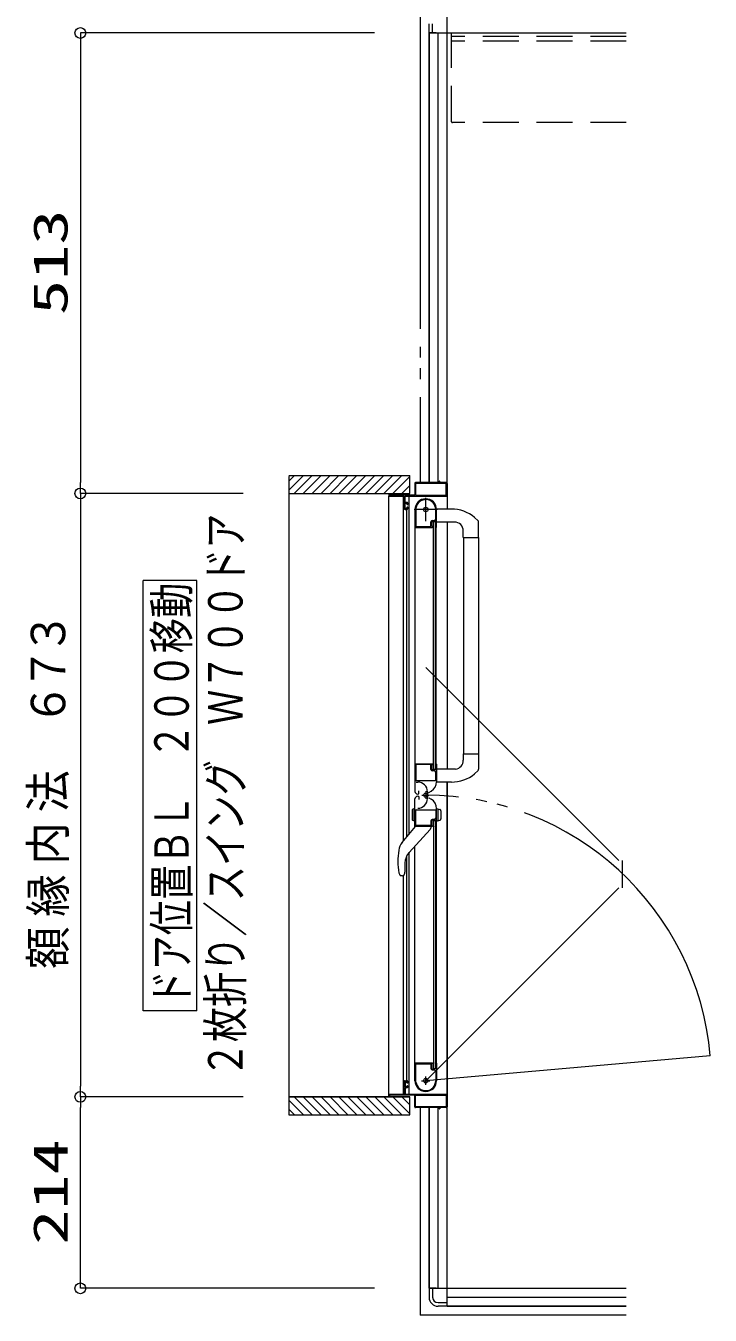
# Model space of a CAD drawing. Units: millimetres on the paper. Extents: x -305 to 305, y -152 to 152.
# Drawn here: x -170.9 to -132.8, y 38.6 to 110.5 of the extents above; entities that cross this region are included whole.
import ezdxf
from ezdxf.enums import TextEntityAlignment as Align

# ---------------------------------------------------------------- set-up
doc = ezdxf.new("R2010")
doc.units = ezdxf.units.MM
for name, pattern in [('DASHED2', [3, 2, -1]), ('LONG_CHAIN', [21, 18, -1, 1, -1]), ('LONG_DOUBLE_CHAIN', [21.8, 18, -1, 0.6, -0.6, 0.6, -1])]:
    doc.linetypes.add(name, pattern=pattern)
doc.layers.add('0-0_0', color=7, linetype='Continuous', lineweight=9)
doc.layers.add('0-1_VIEW0001', color=7, linetype='Continuous', lineweight=9)
doc.styles.add('ＭＳ ゴシック', font='')
doc.styles.get('ＭＳ ゴシック').set_extended_font_data('MS Gothic')

# ---------------------------------------------------------------- blocks, each defined once
blk = doc.blocks.new('_ORIGIN')
at = {"layer": '0-0_0'}
blk.add_line((0, 0), (-1, 0), dxfattribs=at)
blk.add_circle((0, 0), 0.5, dxfattribs=at)

msp = doc.modelspace()

# ---------------------------------------------------------------- linework, layer by layer
at = {"layer": '0-1_VIEW0001', "linetype": 'LONG_DOUBLE_CHAIN'}
for p, q in [((-148.934, 111.573), (-148.934, 84.998)), ((-148.619, 74.695), (-137.859, 63.934)), ((-137.659, 63.934), (-137.659, 62.408)), ((-148.619, 51.648), (-137.859, 62.408)), ((-132.755, 53.036), (-148.619, 51.648)), ((-148.934, 50.148), (-148.934, 38.573)), ((-137.434, 38.573), (-148.934, 38.573))]:
    msp.add_line(p, q, dxfattribs=at)
at = {"layer": '0-1_VIEW0001'}
for p, q in [((-147.434, 84.948), (-147.434, 111.073)), ((-151.474, 110.073), (-167.882, 110.073)), ((-148.434, 110.073), (-148.434, 110.573)), ((-148.434, 110.073), (-148.434, 84.998)), ((-148.034, 110.073), (-148.434, 110.073)), ((-148.434, 84.998), (-148.434, 110.073)), ((-148.434, 110.073), (-137.434, 110.073)), ((-148.234, 110.073), (-148.234, 110.573)), ((-147.934, 84.998), (-147.934, 110.073)), ((-167.882, 109.473), (-167.882, 84.998)), ((-156.259, 85.398), (-149.509, 85.398)), ((-156.259, 84.583), (-155.444, 85.398)), ((-156.259, 85.078), (-155.939, 85.398)), ((-156.259, 85.347), (-156.259, 49.748)), ((-155.949, 84.398), (-154.949, 85.398)), ((-155.454, 84.398), (-154.454, 85.398)), ((-154.959, 84.398), (-153.959, 85.398)), ((-154.459, 84.398), (-153.459, 85.398)), ((-153.959, 84.398), (-152.959, 85.398)), ((-153.459, 84.398), (-152.459, 85.398)), ((-152.959, 84.398), (-151.959, 85.398)), ((-152.459, 84.398), (-151.459, 85.398)), ((-151.959, 84.398), (-150.959, 85.398)), ((-151.459, 84.398), (-150.459, 85.398)), ((-150.959, 84.398), (-149.959, 85.398)), ((-150.459, 84.398), (-149.509, 85.348)), ((-149.959, 84.398), (-149.509, 84.848)), ((-149.509, 84.399), (-149.509, 85.398)), ((-149.234, 84.948), (-149.234, 84.313)), ((-149.189, 84.938), (-149.189, 84.313)), ((-147.889, 84.998), (-149.184, 84.998)), ((-147.494, 84.953), (-149.174, 84.953)), ((-147.874, 85.063), (-147.874, 85.013)), ((-147.844, 85.073), (-147.864, 85.073)), ((-147.834, 85.013), (-147.834, 85.063)), ((-147.484, 84.998), (-147.819, 84.998)), ((-147.479, 84.313), (-147.479, 84.938)), ((-147.434, 84.95), (-147.434, 83.524)), ((-158.799, 84.398), (-167.882, 84.398)), ((-156.259, 84.398), (-149.509, 84.398)), ((-150.684, 84.383), (-150.684, 84.263)), ((-150.684, 50.898), (-150.684, 84.248)), ((-150.669, 84.248), (-149.834, 84.248)), ((-150.634, 84.313), (-150.634, 84.383)), ((-149.249, 84.298), (-150.619, 84.298)), ((-149.857, 65.019), (-149.857, 84.248)), ((-149.819, 84.233), (-149.819, 83.548)), ((-149.769, 83.913), (-149.769, 84.233)), ((-149.754, 84.248), (-147.459, 84.248)), ((-149.541, 65.403), (-149.541, 84.248)), ((-149.174, 84.298), (-147.494, 84.298)), ((-167.882, 83.798), (-167.882, 51.348)), ((-149.769, 83.568), (-149.769, 83.838)), ((-149.769, 83.498), (-149.669, 83.498)), ((-149.669, 83.898), (-149.754, 83.898)), ((-149.754, 83.853), (-149.684, 83.853)), ((-149.684, 83.553), (-149.754, 83.553)), ((-149.681, 65.233), (-149.681, 83.498)), ((-149.669, 83.838), (-149.669, 83.793)), ((-149.669, 83.613), (-149.669, 83.568)), ((-149.654, 83.778), (-149.634, 83.778)), ((-149.634, 83.628), (-149.654, 83.628)), ((-149.619, 83.793), (-149.619, 83.848)), ((-149.619, 83.548), (-149.619, 83.613)), ((-149.219, 83.499), (-149.219, 69.323)), ((-149.169, 83.572), (-149.169, 82.558)), ((-148.064, 82.968), (-148.064, 83.498)), ((-148.019, 82.513), (-148.019, 83.498)), ((-147.191, 83.523), (-148.009, 83.526)), ((-148.329, 82.558), (-148.329, 82.818)), ((-148.284, 82.573), (-148.284, 82.798)), ((-148.254, 82.893), (-148.139, 82.893)), ((-148.234, 82.848), (-148.109, 82.848)), ((-148.184, 82.823), (-148.084, 82.823)), ((-148.184, 68.998), (-148.184, 82.823)), ((-148.084, 68.998), (-148.084, 82.823)), ((-147.024, 82.803), (-148.019, 82.803)), ((-147.434, 82.798), (-147.434, 69.024)), ((-145.896, 83.061), (-145.697, 82.877)), ((-145.669, 81.948), (-145.669, 82.808)), ((-149.209, 82.498), (-148.268, 82.498)), ((-149.159, 82.548), (-148.339, 82.548)), ((-148.255, 82.505), (-148.246, 82.52)), ((-148.244, 82.527), (-148.244, 82.533)), ((-148.082, 82.52), (-148.073, 82.505)), ((-148.061, 82.498), (-148.034, 82.498)), ((-148.034, 69.323), (-148.034, 82.498)), ((-146.524, 81.948), (-146.524, 82.303)), ((-146.524, 81.948), (-145.669, 81.948)), ((-146.519, 81.948), (-146.519, 69.874)), ((-145.669, 81.948), (-145.669, 69.012)), ((-161.377, 79.548), (-164.377, 79.548)), ((-164.377, 55.548), (-164.377, 79.548)), ((-161.377, 55.548), (-161.377, 79.548)), ((-146.524, 69.874), (-146.524, 69.519)), ((-146.524, 69.874), (-145.669, 69.874)), ((-149.219, 69.354), (-149.219, 67.784)), ((-149.219, 69.323), (-148.268, 69.323)), ((-149.169, 69.263), (-149.169, 68.403)), ((-148.344, 69.273), (-149.159, 69.273)), ((-148.329, 69.008), (-148.329, 69.258)), ((-148.284, 69.023), (-148.284, 69.248)), ((-148.246, 69.302), (-148.255, 69.316)), ((-148.244, 69.288), (-148.244, 69.294)), ((-148.073, 69.316), (-148.082, 69.302)), ((-148.034, 69.323), (-148.061, 69.323)), ((-148.019, 69.308), (-148.019, 68.322)), ((-146.955, 69.024), (-148.009, 69.024)), ((-149.159, 68.393), (-148.079, 68.393)), ((-148.139, 68.933), (-148.254, 68.933)), ((-148.109, 68.973), (-148.234, 68.973)), ((-148.084, 68.998), (-148.184, 68.998)), ((-148.064, 68.408), (-148.064, 68.858)), ((-145.894, 68.761), (-145.697, 68.944)), ((-149.145, 68.303), (-149.065, 68.303)), ((-149.069, 67.633), (-149.039, 67.633)), ((-149.014, 67.658), (-149.014, 67.808)), ((-148.525, 67.763), (-148.525, 67.383)), ((-148.449, 67.727), (-148.319, 67.802)), ((-147.191, 68.298), (-148.009, 68.296)), ((-147.434, 39.073), (-147.434, 68.298)), ((-147.434, 68.298), (-147.434, 50.198)), ((-149.219, 65.793), (-149.219, 67.363)), ((-149.069, 67.513), (-149.039, 67.513)), ((-149.014, 67.488), (-149.014, 67.338)), ((-148.449, 67.419), (-148.319, 67.344)), ((-149.369, 66.756), (-149.369, 66.19)), ((-149.219, 66.123), (-149.343, 66.156)), ((-149.319, 66.149), (-149.319, 66.796)), ((-149.169, 65.883), (-149.169, 66.743)), ((-149.159, 66.753), (-148.079, 66.753)), ((-148.139, 66.213), (-148.254, 66.213)), ((-148.109, 66.173), (-148.234, 66.173)), ((-148.184, 66.148), (-148.184, 52.323)), ((-148.084, 66.148), (-148.184, 66.148)), ((-148.084, 66.148), (-148.084, 52.323)), ((-148.064, 66.738), (-148.064, 66.288)), ((-148.019, 65.838), (-148.019, 66.824)), ((-148.019, 66.823), (-147.825, 66.77)), ((-148.019, 66.123), (-147.825, 66.175)), ((-147.919, 66.149), (-147.919, 66.796)), ((-147.769, 66.698), (-147.769, 66.247)), ((-149.932, 64.928), (-149.194, 65.823)), ((-148.373, 65.661), (-149.551, 64.373)), ((-148.268, 65.823), (-149.209, 65.823)), ((-148.344, 65.873), (-149.159, 65.873)), ((-148.344, 65.823), (-148.344, 65.732)), ((-148.329, 66.138), (-148.329, 65.888)), ((-148.284, 66.123), (-148.284, 65.898)), ((-148.246, 65.845), (-148.255, 65.83)), ((-148.244, 65.858), (-148.244, 65.852)), ((-148.073, 65.83), (-148.082, 65.845)), ((-148.034, 65.823), (-148.061, 65.823)), ((-148.034, 65.823), (-148.034, 52.648)), ((-149.219, 51.648), (-149.219, 64.736)), ((-149.681, 51.648), (-149.681, 64.188)), ((-149.541, 50.898), (-149.541, 64.385)), ((-149.778, 63.789), (-149.778, 63.27)), ((-150.112, 63.236), (-150.068, 63.121)), ((-150.041, 63.087), (-150.068, 63.121)), ((-150.041, 63.087), (-150.04, 63.086)), ((-149.916, 63.073), (-149.998, 63.073)), ((-149.857, 50.898), (-149.857, 63.073)), ((-149.84, 63.109), (-149.841, 63.106)), ((-161.377, 55.548), (-164.377, 55.548)), ((-149.209, 52.648), (-148.268, 52.648)), ((-149.169, 51.574), (-149.169, 52.588)), ((-149.159, 52.598), (-148.339, 52.598)), ((-148.329, 52.588), (-148.329, 52.328)), ((-148.284, 52.573), (-148.284, 52.348)), ((-148.255, 52.641), (-148.246, 52.627)), ((-148.244, 52.619), (-148.244, 52.613)), ((-148.082, 52.627), (-148.073, 52.641)), ((-148.061, 52.648), (-148.034, 52.648)), ((-148.019, 52.633), (-148.019, 51.648)), ((-148.254, 52.253), (-148.139, 52.253)), ((-148.234, 52.298), (-148.109, 52.298)), ((-148.184, 52.323), (-148.084, 52.323)), ((-148.064, 52.178), (-148.064, 51.648)), ((-149.819, 50.913), (-149.819, 51.598)), ((-149.769, 51.648), (-149.669, 51.648)), ((-149.769, 51.578), (-149.769, 51.308)), ((-149.769, 51.233), (-149.769, 50.913)), ((-149.684, 51.593), (-149.754, 51.593)), ((-149.754, 51.293), (-149.684, 51.293)), ((-149.669, 51.248), (-149.754, 51.248)), ((-149.669, 51.533), (-149.669, 51.578)), ((-149.669, 51.308), (-149.669, 51.353)), ((-149.634, 51.518), (-149.654, 51.518)), ((-149.654, 51.368), (-149.634, 51.368)), ((-149.619, 51.598), (-149.619, 51.533)), ((-149.619, 51.353), (-149.619, 51.298)), ((-158.799, 50.748), (-167.883, 50.748)), ((-158.799, 50.748), (-167.882, 50.748)), ((-156.259, 50.748), (-149.509, 50.748)), ((-156.259, 50.563), (-155.444, 49.748)), ((-155.949, 50.748), (-154.949, 49.748)), ((-155.454, 50.748), (-154.454, 49.748)), ((-154.959, 50.748), (-153.959, 49.748)), ((-154.459, 50.748), (-153.459, 49.748)), ((-153.959, 50.748), (-152.959, 49.748)), ((-153.459, 50.748), (-152.459, 49.748)), ((-152.959, 50.748), (-151.959, 49.748)), ((-152.459, 50.748), (-151.459, 49.748)), ((-151.959, 50.748), (-150.959, 49.748)), ((-151.459, 50.748), (-150.459, 49.748)), ((-150.959, 50.748), (-149.959, 49.748)), ((-150.684, 50.763), (-150.684, 50.883)), ((-150.669, 50.898), (-149.834, 50.898)), ((-150.634, 50.833), (-150.634, 50.763)), ((-149.249, 50.848), (-150.619, 50.848)), ((-150.459, 50.748), (-149.509, 49.798)), ((-149.959, 50.748), (-149.509, 50.298)), ((-149.754, 50.898), (-147.459, 50.898)), ((-149.234, 50.198), (-149.234, 50.833)), ((-149.189, 50.208), (-149.189, 50.833)), ((-149.174, 50.848), (-147.494, 50.848)), ((-147.479, 50.833), (-147.479, 50.208)), ((-167.883, 40.673), (-167.883, 50.148)), ((-156.259, 50.068), (-155.939, 49.748)), ((-147.889, 50.148), (-149.184, 50.148)), ((-147.494, 50.193), (-149.174, 50.193)), ((-148.434, 50.148), (-148.434, 40.073)), ((-148.434, 40.073), (-148.434, 50.148)), ((-147.934, 40.073), (-147.934, 50.148)), ((-147.874, 50.083), (-147.874, 50.133)), ((-147.844, 50.073), (-147.864, 50.073)), ((-147.834, 50.133), (-147.834, 50.083)), ((-147.484, 50.148), (-147.819, 50.148)), ((-151.474, 40.073), (-167.883, 40.073)), ((-148.034, 40.073), (-148.434, 40.073)), ((-148.434, 40.073), (-148.434, 39.573)), ((-148.434, 40.073), (-137.434, 40.073)), ((-148.234, 40.073), (-148.234, 39.573)), ((-147.434, 39.573), (-137.434, 39.573)), ((-147.934, 39.273), (-147.434, 39.273)), ((-147.434, 39.073), (-147.934, 39.073)), ((-147.434, 39.073), (-147.434, 39.473)), ((-137.434, 39.073), (-147.434, 39.073)), ((-147.434, 39.073), (-137.434, 39.073))]:
    msp.add_line(p, q, dxfattribs=at)
at = {"layer": '0-1_VIEW0001', "color": 6, "linetype": 'DASHED2'}
for p, q in [((-147.184, 105.123), (-147.184, 110.073)), ((-137.434, 109.873), (-147.184, 109.873)), ((-137.434, 109.623), (-147.184, 109.623)), ((-137.434, 105.073), (-147.184, 105.073))]:
    msp.add_line(p, q, dxfattribs=at)
at = {"layer": '0-1_VIEW0001', "linetype": 'LONG_CHAIN'}
for p, q in [((-148.619, 82.848), (-148.619, 84.148)), ((-147.969, 83.498), (-149.269, 83.498)), ((-148.619, 67.786), (-148.619, 67.361)), ((-148.832, 67.573), (-148.44, 67.573)), ((-148.619, 51.418), (-148.619, 51.878)), ((-148.849, 51.648), (-148.389, 51.648))]:
    msp.add_line(p, q, dxfattribs=at)
at = {"layer": '0-1_VIEW0001', "color": 5}
msp.add_line((-149.509, 50.748), (-156.259, 50.748), dxfattribs=at)
at = {"layer": '0-1_VIEW0001'}
for points in [[(-149.219, 66.123), (-149.219, 66.823), (-149.343, 66.789)], [(-149.786, 63.209), (-149.785, 63.213), (-149.784, 63.217), (-149.783, 63.221), (-149.782, 63.226), (-149.782, 63.23), (-149.781, 63.234), (-149.78, 63.238), (-149.78, 63.243), (-149.779, 63.247), (-149.779, 63.252), (-149.779, 63.254), (-149.778, 63.256), (-149.778, 63.258), (-149.778, 63.26), (-149.778, 63.262), (-149.778, 63.264), (-149.778, 63.267), (-149.778, 63.269), (-149.778, 63.271), (-149.778, 63.273)], [(-149.998, 63.073), (-150, 63.073), (-150.002, 63.074), (-150.005, 63.074), (-150.007, 63.074), (-150.009, 63.074), (-150.011, 63.075), (-150.013, 63.075), (-150.016, 63.076), (-150.018, 63.076), (-150.02, 63.076), (-150.022, 63.077), (-150.025, 63.078), (-150.027, 63.078), (-150.029, 63.079), (-150.031, 63.08), (-150.033, 63.081), (-150.035, 63.082), (-150.037, 63.084), (-150.039, 63.085), (-150.04, 63.086)], [(-149.839, 63.109), (-149.838, 63.11), (-149.838, 63.111), (-149.837, 63.112), (-149.836, 63.113), (-149.835, 63.114), (-149.834, 63.116), (-149.833, 63.117), (-149.831, 63.118), (-149.83, 63.12), (-149.829, 63.121), (-149.828, 63.122), (-149.827, 63.124), (-149.826, 63.125), (-149.825, 63.127), (-149.824, 63.128), (-149.823, 63.13), (-149.822, 63.131), (-149.821, 63.133), (-149.82, 63.135), (-149.818, 63.138), (-149.816, 63.141), (-149.814, 63.144), (-149.812, 63.147), (-149.81, 63.151), (-149.808, 63.154), (-149.806, 63.158), (-149.804, 63.161), (-149.802, 63.165), (-149.8, 63.169), (-149.799, 63.173), (-149.797, 63.177), (-149.796, 63.18), (-149.794, 63.184), (-149.793, 63.188), (-149.791, 63.192), (-149.79, 63.196), (-149.789, 63.2), (-149.787, 63.205), (-149.786, 63.209)], [(-156.259, 49.748), (-149.509, 49.748), (-149.509, 50.749)]]:
    msp.add_lwpolyline(points, dxfattribs=at)
for centre, radius in [((-148.619, 83.498), 0.125), ((-148.619, 67.573), 0.113), ((-148.619, 51.648), 0.125)]:
    msp.add_circle(centre, radius, dxfattribs=at)
at = {"layer": '0-1_VIEW0001', "color": 6, "linetype": 'DASHED2'}
msp.add_arc((-147.134, 105.123), 0.05, 180, 270, dxfattribs=at)
at = {"layer": '0-1_VIEW0001'}
for centre, radius, start, end in [((-149.184, 84.948), 0.05, 90, 180), ((-149.174, 84.938), 0.015, 90, 180), ((-147.889, 85.013), 0.015, 270, 0), ((-147.864, 85.063), 0.01, 90, 180), ((-147.844, 85.063), 0.01, 0, 90), ((-147.819, 85.013), 0.015, 180, 270), ((-147.494, 84.938), 0.015, 0, 90), ((-147.484, 84.948), 0.05, 0, 90), ((-150.669, 84.383), 0.015, 90, 180), ((-150.669, 84.263), 0.015, 180, 270), ((-150.649, 84.383), 0.015, 0, 90), ((-150.619, 84.313), 0.015, 180, 270), ((-149.834, 84.233), 0.015, 0, 90), ((-149.754, 84.233), 0.015, 90, 180), ((-149.249, 84.313), 0.015, 270, 0), ((-149.174, 84.313), 0.015, 180, 270), ((-147.494, 84.313), 0.015, 270, 0), ((-147.459, 84.273), 0.025, 270, 0), ((-149.769, 83.548), 0.05, 180, 270), ((-149.754, 83.913), 0.015, 180, 270), ((-149.754, 83.838), 0.015, 90, 180), ((-149.754, 83.568), 0.015, 180, 270), ((-149.684, 83.838), 0.015, 0, 90), ((-149.684, 83.568), 0.015, 270, 0), ((-149.669, 83.848), 0.05, 0, 90), ((-149.654, 83.793), 0.015, 180, 270), ((-149.654, 83.613), 0.015, 90, 180), ((-149.669, 83.548), 0.05, 270, 0), ((-149.634, 83.793), 0.015, 270, 0), ((-149.634, 83.613), 0.015, 0, 90), ((-148.619, 83.498), 0.6, 0, 180), ((-148.619, 83.498), 0.555, 0, 172.23293), ((-149.159, 83.572), 0.01, 172.23293, 180), ((-147.199, 81.453), 2.07, 50.97582, 89.8), ((-148.254, 82.818), 0.075, 90, 180), ((-148.234, 82.798), 0.05, 90, 180), ((-148.139, 82.968), 0.075, 270, 0), ((-148.109, 82.823), 0.025, 0, 90), ((-147.024, 82.303), 0.5, 0, 90), ((-145.769, 82.808), 0.1, 0, 43.47243), ((-149.209, 82.508), 0.01, 180, 270), ((-149.159, 82.558), 0.01, 180, 270), ((-148.339, 82.558), 0.01, 270, 0), ((-148.259, 82.573), 0.025, 180, 270), ((-148.268, 82.513), 0.015, 270, 329.03624), ((-148.259, 82.533), 0.015, 0, 90), ((-148.259, 82.527), 0.015, 329.03624, 0), ((-148.069, 82.527), 0.015, 180, 210.96376), ((-148.061, 82.513), 0.015, 210.96376, 270), ((-148.034, 82.513), 0.015, 270, 0), ((-149.209, 69.313), 0.01, 90, 180), ((-149.159, 69.263), 0.01, 90, 180), ((-148.344, 69.258), 0.015, 0, 90), ((-148.259, 69.248), 0.025, 90, 180), ((-148.268, 69.308), 0.015, 30.96376, 90), ((-148.259, 69.288), 0.015, 270, 0), ((-148.259, 69.294), 0.015, 0, 30.96376), ((-148.069, 69.294), 0.015, 149.03624, 180), ((-148.061, 69.308), 0.015, 90, 149.03624), ((-148.034, 69.308), 0.015, 0, 90), ((-147.024, 69.519), 0.5, 277.95562, 0), ((-149.159, 68.403), 0.01, 180, 270), ((-148.254, 69.008), 0.075, 180, 270), ((-148.619, 68.322), 0.6, 300, 0), ((-148.234, 69.023), 0.05, 180, 270), ((-148.139, 68.858), 0.075, 0, 90), ((-148.109, 68.998), 0.025, 270, 0), ((-148.079, 68.408), 0.015, 270, 0), ((-147.199, 70.368), 2.07, 270.2, 309.05814), ((-145.769, 69.013), 0.1, 316.52757, 0), ((-149.069, 67.783), 0.15, 180, 270), ((-149.065, 67.763), 0.54, 0, 90), ((-149.039, 67.658), 0.025, 270, 0), ((-149.069, 67.363), 0.15, 90, 180), ((-149.065, 67.383), 0.54, 270, 0), ((-149.039, 67.488), 0.025, 0, 90), ((-148.619, 66.824), 0.6, 0, 60), ((-149.334, 66.756), 0.035, 105, 180), ((-149.334, 66.19), 0.035, 180, 255), ((-149.159, 66.743), 0.01, 90, 180), ((-148.254, 66.138), 0.075, 90, 180), ((-148.234, 66.123), 0.05, 90, 180), ((-148.139, 66.288), 0.075, 270, 0), ((-148.109, 66.148), 0.025, 0, 90), ((-148.079, 66.738), 0.015, 0, 90), ((-147.844, 66.698), 0.075, 0, 75), ((-147.844, 66.247), 0.075, 285, 0), ((-149.209, 65.833), 0.01, 180, 270), ((-149.159, 65.883), 0.01, 180, 270), ((-148.444, 65.732), 0.1, 317.56377, 0), ((-148.344, 65.888), 0.015, 270, 0), ((-148.259, 65.898), 0.025, 180, 270), ((-148.268, 65.838), 0.015, 270, 329.03624), ((-148.259, 65.858), 0.015, 0, 90), ((-148.259, 65.852), 0.015, 329.03624, 0), ((-148.069, 65.852), 0.015, 180, 210.96376), ((-148.061, 65.838), 0.015, 210.96376, 270), ((-148.034, 65.838), 0.015, 270, 0), ((-149.238, 64.355), 0.9, 140.5, 170.71156), ((-146.504, 63.908), 3.67, 170.71156, 190.5453), ((-148.913, 63.789), 0.865, 137.56377, 180), ((-149.916, 63.173), 0.1, 270, 318.18969), ((-149.209, 52.638), 0.01, 90, 180), ((-149.159, 52.588), 0.01, 90, 180), ((-148.339, 52.588), 0.01, 0, 90), ((-148.259, 52.573), 0.025, 90, 180), ((-148.268, 52.633), 0.015, 30.96376, 90), ((-148.259, 52.613), 0.015, 270, 0), ((-148.259, 52.619), 0.015, 0, 30.96376), ((-148.069, 52.619), 0.015, 149.03624, 180), ((-148.061, 52.633), 0.015, 90, 149.03624), ((-148.034, 52.633), 0.015, 0, 90), ((-148.254, 52.328), 0.075, 180, 270), ((-148.234, 52.348), 0.05, 180, 270), ((-148.139, 52.178), 0.075, 0, 90), ((-148.109, 52.323), 0.025, 270, 0), ((-149.769, 51.598), 0.05, 90, 180), ((-149.754, 51.578), 0.015, 90, 180), ((-149.754, 51.308), 0.015, 180, 270), ((-149.754, 51.233), 0.015, 90, 180), ((-149.684, 51.578), 0.015, 0, 90), ((-149.684, 51.308), 0.015, 270, 0), ((-149.669, 51.598), 0.05, 0, 90), ((-149.654, 51.533), 0.015, 180, 270), ((-149.654, 51.353), 0.015, 90, 180), ((-149.669, 51.298), 0.05, 270, 0), ((-149.634, 51.533), 0.015, 270, 0), ((-149.634, 51.353), 0.015, 0, 90), ((-149.204, 51.748), 0.015, 177.30646, 180), ((-148.619, 51.648), 0.6, 180, 0), ((-148.619, 51.648), 0.555, 187.76707, 0), ((-149.159, 51.574), 0.01, 180, 187.76707), ((-150.669, 50.883), 0.015, 90, 180), ((-150.669, 50.763), 0.015, 180, 270), ((-150.649, 50.763), 0.015, 270, 0), ((-150.619, 50.833), 0.015, 90, 180), ((-149.834, 50.913), 0.015, 270, 0), ((-149.754, 50.913), 0.015, 180, 270), ((-149.249, 50.833), 0.015, 0, 90), ((-149.174, 50.833), 0.015, 90, 180), ((-147.494, 50.833), 0.015, 0, 90), ((-147.459, 50.873), 0.025, 0, 90), ((-149.184, 50.198), 0.05, 180, 270), ((-149.174, 50.208), 0.015, 180, 270), ((-147.889, 50.133), 0.015, 0, 90), ((-147.864, 50.083), 0.01, 180, 270), ((-147.844, 50.083), 0.01, 270, 0), ((-147.819, 50.133), 0.015, 90, 180), ((-147.494, 50.208), 0.015, 270, 0), ((-147.484, 50.198), 0.05, 270, 0), ((-147.934, 39.573), 0.5, 180, 270), ((-147.934, 39.573), 0.3, 180, 270)]:
    msp.add_arc(centre, radius, start, end, dxfattribs=at)
at = {"layer": '0-1_VIEW0001', "linetype": 'LONG_DOUBLE_CHAIN'}
msp.add_arc((-148.619, 51.648), 15.925, 5, 90, dxfattribs=at)

# ---------------------------------------------------------------- block references
at = {"layer": '0-1_VIEW0001', "xscale": 0.6, "yscale": 0.6}
for p, rotation in [((-167.882, 110.073), 90), ((-167.882, 84.398), 270), ((-167.882, 84.398), 90), ((-167.882, 50.748), 270), ((-167.883, 50.748), 90), ((-167.883, 40.073), 270)]:
    msp.add_blockref('_ORIGIN', p, dxfattribs=dict(at, rotation=rotation))

# ---------------------------------------------------------------- texts
at = {"layer": '0-1_VIEW0001', "style": 'ＭＳ ゴシック'}
for s, width, p in [('513', 1.5, (-168.021, 94.346)), ('２枚折り／スイング\u3000Ｗ７００ドア', 0.75, (-158.26, 51.833)), ('ドア位置ＢＬ\u3000２００移動', 0.75, (-161.258, 55.833)), ('３', 0.9, (-168.148, 75.424)), ('７', 0.9, (-168.148, 73.436)), ('６', 0.9, (-168.148, 71.448)), ('法', 0.9, (-168.148, 66.608)), ('内', 0.9, (-168.148, 63.7)), ('縁', 0.9, (-168.148, 60.792)), ('額', 0.9, (-168.148, 57.884)), ('214', 1.5, (-168.022, 42.501))]:
    msp.add_text(s, height=1.921, rotation=90, dxfattribs=dict(at, width=width)).set_placement(p, align=Align.BOTTOM_LEFT)

doc.saveas('drawing.dxf')
